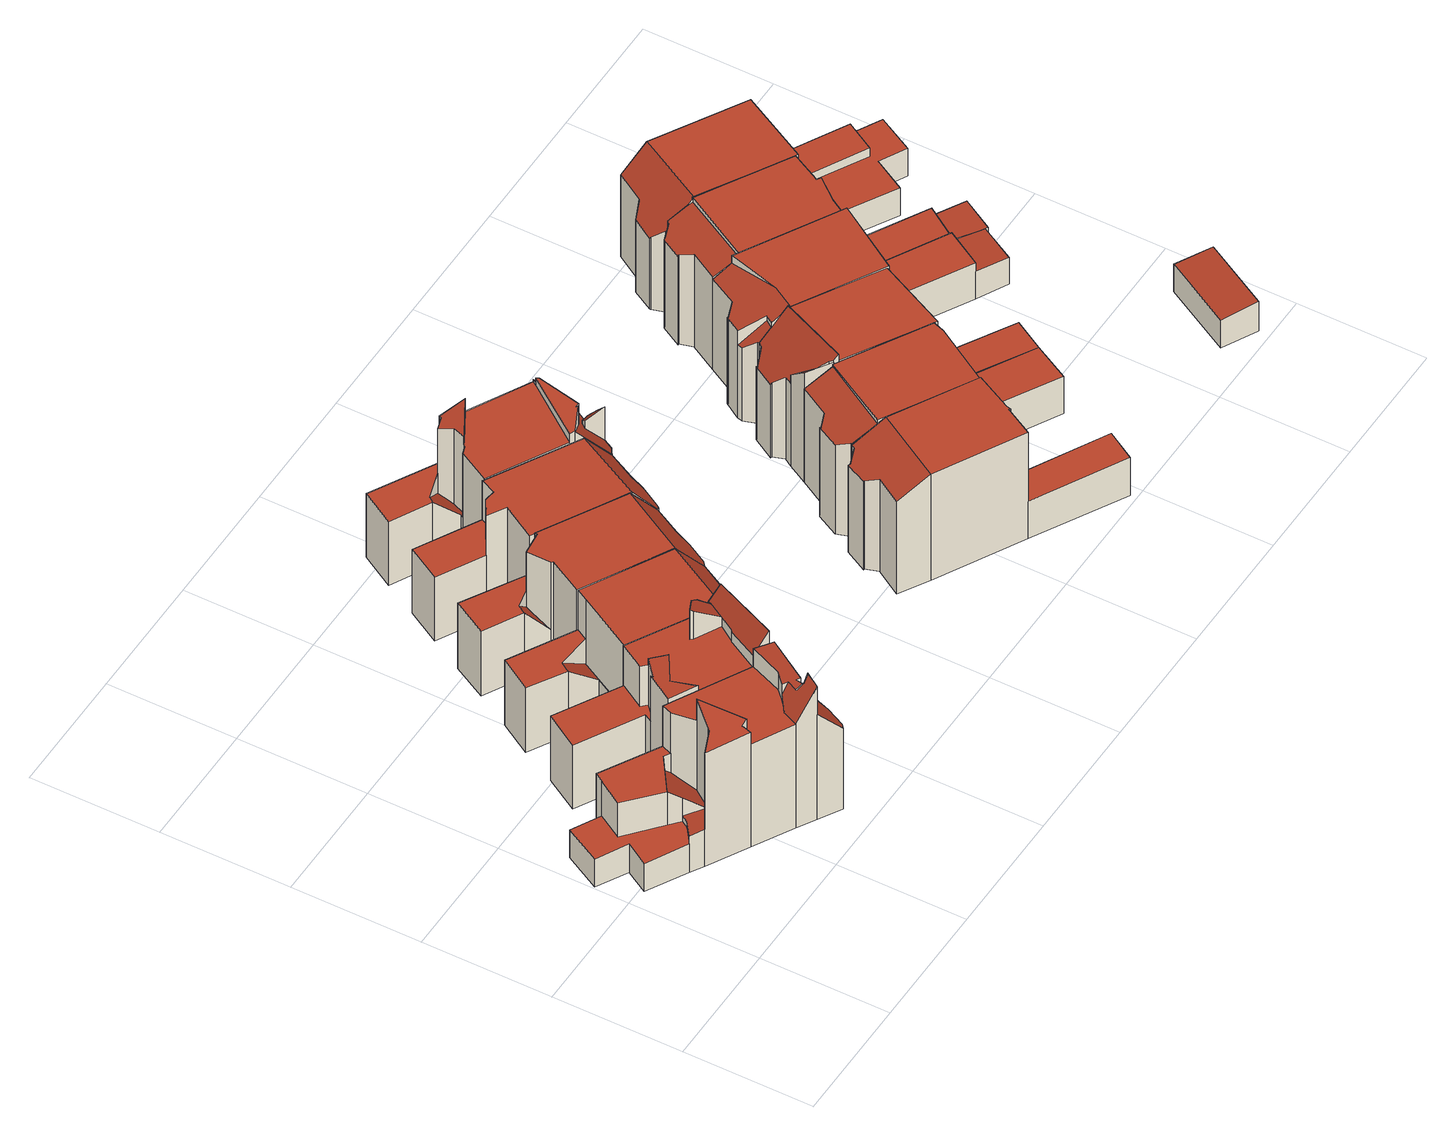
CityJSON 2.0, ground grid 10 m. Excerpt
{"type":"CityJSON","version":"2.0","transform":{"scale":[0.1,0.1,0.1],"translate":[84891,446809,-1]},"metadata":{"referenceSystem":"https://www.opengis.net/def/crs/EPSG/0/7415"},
"CityObjects":{
"building1":{"type":"Building","attributes":{"b3_bag_bag_overlap":0,"b3_bouwlagen":3,"b3_dak_type":"slanted","b3_h_dak_50p":8.09,"b3_h_dak_70p":9.48,"b3_h_dak_max":11.37,"b3_h_dak_min":2.23,"b3_h_maaiveld":-0.314,"b3_kas_warenhuis":false,"b3_mutatie_ahn3_ahn4":false,"b3_opp_buitenmuur":223.45,"b3_opp_dak_plat":62.69,"b3_opp_dak_schuin":50.16,"b3_opp_grond":100.65,"b3_opp_scheidingsmuur":204.74,"b3_reconstructie_onvolledig":false,"b3_rmse_lod12":3.85,"b3_rmse_lod13":1.73,"b3_rmse_lod22":0.357,"b3_val3dity_lod12":"[]","b3_val3dity_lod13":"[]","b3_val3dity_lod22":"[]","b3_volume_lod12":985.11,"b3_volume_lod13":850.58,"b3_volume_lod22":753.35,"geconstateerd":false,"oorspronkelijkbouwjaar":1921,"status":"Pand in gebruik"},"children":["building1-1"]},
"building1-1":{"type":"BuildingPart","parents":["building1"],"geometry":[{"type":"Solid","lod":"2.2","boundaries":[[[[0,1,2,3,4,5,6,7,8,9,10,11,12,13,14,15,16,17,18,19,20,21]],[[22,23,24,25]],[[26,14,13,27]],[[28,8,7,29]],[[30,31,23,22]],[[31,12,11,32]],[[32,11,10,33]],[[34,19,18,35]],[[36,20,19,34]],[[37,9,8,28]],[[33,10,9,37]],[[38,39,40,41]],[[42,1,0,43]],[[44,2,1,42]],[[45,46,47,48]],[[43,0,21,49]],[[49,21,20,36]],[[50,51,6,5,52,53]],[[54,29,7,6,51]],[[55,56,57,58]],[[59,3,2,44]],[[60,61,56,62]],[[63,64,62,55]],[[65,66,29,54]],[[61,60,67]],[[68,69,70,71]],[[72,73,66,65]],[[25,24,73,72,74]],[[71,70,51,50]],[[53,52,39,38]],[[74,72,75]],[[76,58,57,69,68]],[[52,5,4,77]],[[78,16,15,64,63]],[[77,4,3,59,79]],[[80,81,82]],[[83,84,85]],[[79,59,46,45,86]],[[84,87,88]],[[89,90,91,92]],[[48,47,90,89]],[[93,17,16,78]],[[94,35,18,17,93,95]],[[27,13,12,31,30]],[[95,93,96,97]],[[97,96,87,84,83]],[[41,40,58,76]],[[62,56,55]],[[64,15,14,26]],[[86,45,81,80]],[[92,91,35,94]],[[73,24,23,31,32,33,37,28,29,66]],[[69,75,72,65,54,51,70]],[[41,76,68,71,50,53,38]],[[86,80,82,85,84,88,77,79]],[[56,61,67,25,74,75,69,57]],[[55,58,40,39,52,77,88,87,96,93,78,63]],[[64,26,27,30,22,25,67,60,62]],[[92,94,95,97,83,85,82,81,45,48,89]],[[35,91,90,47,46,59,44,42,43,49,36,34]]]],"semantics":{"surfaces":[{"type":"GroundSurface"},{"type":"WallSurface","on_footprint_edge":false},{"type":"WallSurface","on_footprint_edge":true},{"type":"RoofSurface"}],"values":[[0,1,2,2,1,2,2,2,2,2,2,1,2,2,1,2,2,2,2,1,2,1,1,1,1,1,1,1,1,1,1,1,2,2,2,1,1,1,1,1,1,2,2,2,1,1,1,1,2,1,1,3,3,3,3,3,3,3,3,3]]}}]},
"building2":{"type":"Building","attributes":{"b3_bag_bag_overlap":0,"b3_bouwlagen":3,"b3_dak_type":"slanted","b3_h_dak_50p":9.45,"b3_h_dak_70p":9.59,"b3_h_dak_max":11.57,"b3_h_dak_min":4.07,"b3_h_maaiveld":-0.316,"b3_kas_warenhuis":false,"b3_mutatie_ahn3_ahn4":false,"b3_opp_buitenmuur":210.62,"b3_opp_dak_plat":51.93,"b3_opp_dak_schuin":41.43,"b3_opp_grond":76.34,"b3_opp_scheidingsmuur":185.23,"b3_reconstructie_onvolledig":false,"b3_rmse_lod12":2.11,"b3_rmse_lod13":1.03,"b3_rmse_lod22":0.298,"b3_val3dity_lod12":"[]","b3_val3dity_lod13":"[]","b3_val3dity_lod22":"[]","b3_volume_lod12":753.3,"b3_volume_lod13":700.38,"b3_volume_lod22":681.1,"geconstateerd":false,"oorspronkelijkbouwjaar":1921,"status":"Pand in gebruik"},"children":["building2-1"]},
"building2-1":{"type":"BuildingPart","parents":["building2"],"geometry":[{"type":"Solid","lod":"2.2","boundaries":[[[[98,99,100,101,19,102,17,103,16,104,105,106,107,108,109,110,111,112]],[[113,107,106,114]],[[114,106,105,115]],[[116,108,107,113]],[[117,118,17,102,119,120]],[[121,122,118,117]],[[123,124,104,16,125]],[[126,19,101,127]],[[119,102,19,126]],[[128,103,17,118]],[[127,101,100,129]],[[130,98,112,131]],[[129,100,99,132]],[[131,112,111,133]],[[134,135,122,121]],[[115,105,104,124]],[[136,109,108,116]],[[137,138,139,140,141]],[[125,16,103,128,142]],[[143,144,145,146]],[[142,128,144,143]],[[147,148,149,150]],[[151,152,148,147]],[[153,154,155,156]],[[150,149,135,134]],[[156,155,157,158]],[[158,157,152,151]],[[141,140,124,123]],[[146,145,138,137]],[[159,160,139,138]],[[161,136,160,159]],[[162,110,109,136,161]],[[163,133,111,110,162,164]],[[164,162,154,153]],[[120,119,133,163]],[[132,99,98,130]],[[158,151,147,150,153,156]],[[146,137,141,123,125,142,143]],[[160,136,116,113,114,115,124,140,139]],[[154,162,161,159,138,145,144,128,118,122,135,149,148,152,157,155]],[[120,163,164,153,150,134,121,117]],[[132,130,131,133,119,126,127,129]]]],"semantics":{"surfaces":[{"type":"GroundSurface"},{"type":"WallSurface","on_footprint_edge":true},{"type":"WallSurface","on_footprint_edge":false},{"type":"RoofSurface"}],"values":[[0,1,1,1,1,2,1,1,1,1,1,1,1,1,2,1,1,2,1,2,2,2,2,2,2,2,2,2,2,2,2,1,1,2,2,1,3,3,3,3,3,3]]}}]},
"building3":{"type":"Building","attributes":{"b3_bag_bag_overlap":0,"b3_bouwlagen":3,"b3_dak_type":"slanted","b3_h_dak_50p":9.48,"b3_h_dak_70p":9.52,"b3_h_dak_max":10.56,"b3_h_dak_min":2.93,"b3_h_maaiveld":-0.28,"b3_kas_warenhuis":false,"b3_mutatie_ahn3_ahn4":false,"b3_opp_buitenmuur":173.51,"b3_opp_dak_plat":58.2,"b3_opp_dak_schuin":33,"b3_opp_grond":76.26,"b3_opp_scheidingsmuur":184.09,"b3_reconstructie_onvolledig":false,"b3_rmse_lod12":1.98,"b3_rmse_lod13":0.707,"b3_rmse_lod22":0.22,"b3_val3dity_lod12":"[]","b3_val3dity_lod13":"[]","b3_val3dity_lod22":"[]","b3_volume_lod12":747.38,"b3_volume_lod13":683.74,"b3_volume_lod22":654.14,"geconstateerd":false,"oorspronkelijkbouwjaar":1921,"status":"Pand in gebruik"},"children":["building3-1"]},
"building3-1":{"type":"BuildingPart","parents":["building3"],"geometry":[{"type":"Solid","lod":"2.2","boundaries":[[[[165,166,167,168,169,170,112,171,172,108,173,174,175,176,177,178]],[[179,173,108,180]],[[180,108,172,181]],[[182,181,172,171,183]],[[184,168,167,185]],[[183,171,112,131]],[[186,187,188]],[[189,170,169,190]],[[131,112,170,189]],[[190,169,168,184]],[[185,167,166,191]],[[192,178,177,193]],[[194,165,178,192,195]],[[196,175,174,197]],[[193,177,176,198]],[[197,174,173,179]],[[198,176,175,196]],[[191,166,165,194]],[[195,192,187,199]],[[199,187,186,181,182]],[[181,186,188,197,179,180]],[[191,194,183,131,189,190,184,185]],[[187,192,193,198,196,197,188]],[[199,182,183,194,195]]]],"semantics":{"surfaces":[{"type":"GroundSurface"},{"type":"WallSurface","on_footprint_edge":true},{"type":"WallSurface","on_footprint_edge":false},{"type":"RoofSurface"}],"values":[[0,1,1,1,1,1,2,1,1,1,1,1,1,1,1,1,1,1,2,2,3,3,3,3]]}}]},
"building4":{"type":"Building","attributes":{"b3_bag_bag_overlap":0,"b3_bouwlagen":3,"b3_dak_type":"slanted","b3_h_dak_50p":9.5,"b3_h_dak_70p":9.55,"b3_h_dak_max":11.13,"b3_h_dak_min":3.29,"b3_h_maaiveld":-0.282,"b3_kas_warenhuis":false,"b3_mutatie_ahn3_ahn4":false,"b3_opp_buitenmuur":175.68,"b3_opp_dak_plat":59.56,"b3_opp_dak_schuin":26.4,"b3_opp_grond":76.16,"b3_opp_scheidingsmuur":184.62,"b3_reconstructie_onvolledig":false,"b3_rmse_lod12":2.11,"b3_rmse_lod13":0.867,"b3_rmse_lod22":0.261,"b3_val3dity_lod12":"[]","b3_val3dity_lod13":"[]","b3_val3dity_lod22":"[]","b3_volume_lod12":750.11,"b3_volume_lod13":695.76,"b3_volume_lod22":669.33,"geconstateerd":false,"oorspronkelijkbouwjaar":1921,"status":"Pand in gebruik"},"children":["building4-1"]},
"building4-1":{"type":"BuildingPart","parents":["building4"],"geometry":[{"type":"Solid","lod":"2.2","boundaries":[[[[200,201,202,203,204,205,206,207,208,209,210,211,166,212,177,213]],[[214,205,204,215]],[[216,206,205,214,217]],[[218,207,206,216]],[[219,220,221,222]],[[223,202,201,224]],[[215,204,203,225]],[[225,203,202,223]],[[226,227,200,213,228]],[[228,213,177,229]],[[230,211,210,231]],[[229,177,212,232]],[[191,166,211,230]],[[232,212,166,191]],[[231,210,209,233]],[[233,209,208,234]],[[234,208,207,218]],[[217,214,220,219]],[[222,221,235,227,226]],[[224,201,200,227]],[[235,221,236]],[[234,218,216,232,191,230,231,233]],[[222,226,228,229,232,216,217,219]],[[235,236,224,227]],[[236,221,220,214,215,225,223,224]]]],"semantics":{"surfaces":[{"type":"GroundSurface"},{"type":"WallSurface","on_footprint_edge":true},{"type":"WallSurface","on_footprint_edge":false},{"type":"RoofSurface"}],"values":[[0,1,1,1,2,1,1,1,1,1,1,1,1,1,1,1,1,2,2,1,2,3,3,3,3]]}}]},
"building5":{"type":"Building","attributes":{"b3_bag_bag_overlap":0,"b3_bouwlagen":3,"b3_dak_type":"slanted","b3_h_dak_50p":9.44,"b3_h_dak_70p":9.48,"b3_h_dak_max":10.56,"b3_h_dak_min":3.2,"b3_h_maaiveld":-0.277,"b3_kas_warenhuis":false,"b3_mutatie_ahn3_ahn4":false,"b3_opp_buitenmuur":176.62,"b3_opp_dak_plat":62.31,"b3_opp_dak_schuin":22.07,"b3_opp_grond":76.29,"b3_opp_scheidingsmuur":184.26,"b3_reconstructie_onvolledig":false,"b3_rmse_lod12":1.98,"b3_rmse_lod13":0.77,"b3_rmse_lod22":0.355,"b3_val3dity_lod12":"[]","b3_val3dity_lod13":"[]","b3_val3dity_lod22":"[]","b3_volume_lod12":744.05,"b3_volume_lod13":689.92,"b3_volume_lod22":668.41,"geconstateerd":false,"oorspronkelijkbouwjaar":1921,"status":"Pand in gebruik"},"children":["building5-1"]},
"building5-1":{"type":"BuildingPart","parents":["building5"],"geometry":[{"type":"Solid","lod":"2.2","boundaries":[[[[237,238,239,240,241,242,243,244,245,207,246,204,247,248,249]],[[250,245,244,251]],[[252,249,248,253]],[[254,247,204,255]],[[255,204,246,256]],[[257,242,241,258]],[[258,241,240,259]],[[260,207,245,250]],[[261,243,242,257]],[[251,244,243,261]],[[262,263,253,264]],[[265,239,238,266,267]],[[267,266,268,269]],[[270,237,249,252]],[[256,246,207,260]],[[259,240,239,265]],[[264,253,248,247,254]],[[269,268,263,262]],[[266,238,237,270]],[[256,260,250,251,261,257,258,259]],[[269,262,264,254,255,256,259,265,267]],[[266,270,252,253,263,268]]]],"semantics":{"surfaces":[{"type":"GroundSurface"},{"type":"WallSurface","on_footprint_edge":true},{"type":"WallSurface","on_footprint_edge":false},{"type":"RoofSurface"}],"values":[[0,1,1,1,1,1,1,1,1,1,2,1,2,1,1,1,1,2,1,3,3,3]]}}]},
"building6":{"type":"Building","attributes":{"b3_bag_bag_overlap":0,"b3_bouwlagen":3,"b3_dak_type":"slanted","b3_h_dak_50p":9.52,"b3_h_dak_70p":9.6,"b3_h_dak_max":11.3,"b3_h_dak_min":3.19,"b3_h_maaiveld":-0.277,"b3_kas_warenhuis":false,"b3_mutatie_ahn3_ahn4":false,"b3_opp_buitenmuur":204.85,"b3_opp_dak_plat":51.64,"b3_opp_dak_schuin":35.78,"b3_opp_grond":76.64,"b3_opp_scheidingsmuur":184.78,"b3_reconstructie_onvolledig":false,"b3_rmse_lod12":2.3,"b3_rmse_lod13":0.978,"b3_rmse_lod22":0.308,"b3_val3dity_lod12":"[]","b3_val3dity_lod13":"[]","b3_val3dity_lod22":"[]","b3_volume_lod12":758.89,"b3_volume_lod13":715.84,"b3_volume_lod22":669.66,"geconstateerd":false,"oorspronkelijkbouwjaar":1921,"status":"Pand in gebruik"},"children":["building6-1"]},
"building6-1":{"type":"BuildingPart","parents":["building6"],"geometry":[{"type":"Solid","lod":"2.2","boundaries":[[[[271,272,273,274,275,276,241,277,278,239,279,280,281,282,283,284,285,286,287]],[[288,281,280,289]],[[289,280,279,290]],[[291,273,272,292,293]],[[293,292,294,295]],[[296,297,298,299]],[[300,301,302,303,304]],[[305,276,275,306]],[[307,241,276,305]],[[308,309,310,311]],[[306,275,274,310]],[[295,294,309,308]],[[312,313,314,315]],[[316,317,315,318]],[[319,320,290,321]],[[321,290,279,239,322]],[[323,282,281,288]],[[324,325,320,319]],[[303,302,325,324]],[[304,303,326,327]],[[297,277,241,307]],[[328,329,278,277,297,296]],[[322,239,278,329]],[[327,326,330,331]],[[331,330,285,284,332,333]],[[313,286,285,330]],[[334,335,317,316]],[[336,271,287,337]],[[337,287,286,313,312]],[[338,339,340]],[[341,283,282,323]],[[342,339,338,301,300]],[[343,344,339,342]],[[332,284,283,341]],[[333,332,344,343]],[[318,315,314,329,328]],[[345,346,335,334]],[[299,298,346,345]],[[292,272,271,336]],[[311,310,274,273,291]],[[301,338,340,288,289,290,320,325,302]],[[344,332,341,323,288,340,339]],[[333,343,342,300,304,327,331]],[[329,314,313,330,326,303,324,319,321,322]],[[299,345,334,316,318,328,296]],[[292,336,337,312,315,317,335,346,298,297,307,305,306,310,309,294]],[[311,291,293,295,308]]]],"semantics":{"surfaces":[{"type":"GroundSurface"},{"type":"WallSurface","on_footprint_edge":true},{"type":"WallSurface","on_footprint_edge":false},{"type":"RoofSurface"}],"values":[[0,1,1,1,2,2,2,1,1,2,1,2,2,2,2,1,1,2,2,2,1,1,1,2,1,1,2,1,1,2,1,2,2,1,2,2,2,2,1,1,3,3,3,3,3,3,3]]}}]},
"building7":{"type":"Building","attributes":{"b3_bag_bag_overlap":0,"b3_bouwlagen":3,"b3_dak_type":"slanted","b3_h_dak_50p":9.67,"b3_h_dak_70p":9.71,"b3_h_dak_max":9.92,"b3_h_dak_min":1.93,"b3_h_maaiveld":-0.252,"b3_kas_warenhuis":false,"b3_mutatie_ahn3_ahn4":false,"b3_opp_buitenmuur":143.34,"b3_opp_dak_plat":67.77,"b3_opp_dak_schuin":19.59,"b3_opp_grond":85.17,"b3_opp_scheidingsmuur":225.74,"b3_reconstructie_onvolledig":false,"b3_rmse_lod12":3.31,"b3_rmse_lod13":0.497,"b3_rmse_lod22":0.204,"b3_val3dity_lod12":"[]","b3_val3dity_lod13":"[]","b3_val3dity_lod22":"[]","b3_volume_lod12":848.33,"b3_volume_lod13":700.14,"b3_volume_lod22":686.01,"geconstateerd":false,"oorspronkelijkbouwjaar":1921,"status":"Pand in gebruik"},"children":["building7-1"]},
"building7-1":{"type":"BuildingPart","parents":["building7"],"geometry":[{"type":"Solid","lod":"2.2","boundaries":[[[[347,348,349,350,351,352,353,354,355,356,357,358,359,360,361,362]],[[363,351,350,364]],[[365,352,351,363]],[[366,357,356,367]],[[368,358,357,366]],[[369,359,358,368]],[[367,356,355,370]],[[371,353,352,365]],[[364,350,349,372]],[[370,355,354,373]],[[373,354,353,371,374]],[[374,371,375,376]],[[377,361,360,378]],[[379,347,362,380]],[[380,362,361,377]],[[378,360,359,369]],[[381,382,383,384]],[[372,349,348,383]],[[384,383,348,347,379]],[[376,375,385,386]],[[386,385,382,381]],[[378,369,368,366,367,370,373,379,380,377]],[[386,381,384,379,373,374,376]],[[382,385,375,371,365,363,364,372,383]]]],"semantics":{"surfaces":[{"type":"GroundSurface"},{"type":"WallSurface","on_footprint_edge":true},{"type":"WallSurface","on_footprint_edge":false},{"type":"RoofSurface"}],"values":[[0,1,1,1,1,1,1,1,1,1,1,2,1,1,1,1,2,1,1,2,2,3,3,3]]}}]},
"building8":{"type":"Building","attributes":{"b3_bag_bag_overlap":0,"b3_bouwlagen":3,"b3_dak_type":"slanted","b3_h_dak_50p":9.66,"b3_h_dak_70p":9.69,"b3_h_dak_max":9.99,"b3_h_dak_min":3.12,"b3_h_maaiveld":-0.276,"b3_kas_warenhuis":false,"b3_mutatie_ahn3_ahn4":false,"b3_opp_buitenmuur":143.33,"b3_opp_dak_plat":75.47,"b3_opp_dak_schuin":15.9,"b3_opp_grond":90,"b3_opp_scheidingsmuur":225.88,"b3_reconstructie_onvolledig":false,"b3_rmse_lod12":3.52,"b3_rmse_lod13":0.445,"b3_rmse_lod22":0.192,"b3_val3dity_lod12":"[]","b3_val3dity_lod13":"[]","b3_val3dity_lod22":"[]","b3_volume_lod12":896.91,"b3_volume_lod13":715.71,"b3_volume_lod22":702.62,"geconstateerd":false,"oorspronkelijkbouwjaar":1921,"status":"Pand in gebruik"},"children":["building8-1"]},
"building8-1":{"type":"BuildingPart","parents":["building8"],"geometry":[{"type":"Solid","lod":"2.2","boundaries":[[[[387,388,362,389,390,391,392,393,394,395,396,397,398,399,349]],[[400,391,390,401]],[[402,403,388,387,404,405]],[[405,404,406,407]],[[408,409,403,402]],[[410,399,398,411]],[[412,349,399,410]],[[411,398,397,413]],[[409,395,394,414]],[[401,390,389,415]],[[416,392,391,400]],[[414,394,393,417]],[[417,393,392,416]],[[415,389,362,418]],[[418,362,388,403]],[[404,387,349,412]],[[407,406,419,420]],[[420,419,396,395,409,408]],[[413,397,396,419]],[[418,403,409,414,417,416,400,401,415]],[[420,408,402,405,407]],[[413,419,406,404,412,410,411]]]],"semantics":{"surfaces":[{"type":"GroundSurface"},{"type":"WallSurface","on_footprint_edge":true},{"type":"WallSurface","on_footprint_edge":false},{"type":"RoofSurface"}],"values":[[0,1,1,2,2,1,1,1,1,1,1,1,1,1,1,1,2,1,1,3,3,3]]}}]},
"building9":{"type":"Building","attributes":{"b3_bag_bag_overlap":0,"b3_bouwlagen":3,"b3_dak_type":"slanted","b3_h_dak_50p":9.65,"b3_h_dak_70p":9.68,"b3_h_dak_max":10,"b3_h_dak_min":3.21,"b3_h_maaiveld":-0.27,"b3_kas_warenhuis":false,"b3_mutatie_ahn3_ahn4":false,"b3_opp_buitenmuur":144.4,"b3_opp_dak_plat":78.86,"b3_opp_dak_schuin":24.66,"b3_opp_grond":85.84,"b3_opp_scheidingsmuur":224.39,"b3_reconstructie_onvolledig":false,"b3_rmse_lod12":3.22,"b3_rmse_lod13":0.481,"b3_rmse_lod22":0.187,"b3_val3dity_lod12":"[]","b3_val3dity_lod13":"[]","b3_val3dity_lod22":"[]","b3_volume_lod12":855.06,"b3_volume_lod13":705.43,"b3_volume_lod22":686.83,"geconstateerd":false,"oorspronkelijkbouwjaar":1921,"status":"Pand in gebruik"},"children":["building9-1"]},
"building9-1":{"type":"BuildingPart","parents":["building9"],"geometry":[{"type":"Solid","lod":"2.2","boundaries":[[[[421,422,423,394,424,425,426,427,428,429,430,431,432,433,434,435,436,397]],[[437,427,426,438]],[[439,440,441,442]],[[438,426,425,443]],[[444,434,433,445]],[[446,431,430,447]],[[448,429,428,449]],[[447,430,429,448]],[[449,428,427,437]],[[443,425,424,450]],[[451,452,453]],[[450,454,453]],[[454,450,424,394,455]],[[413,397,436,456]],[[456,436,435,457]],[[458,421,397,413]],[[457,435,434,444]],[[459,445,433,432,441]],[[455,394,423,460]],[[452,451,460,461]],[[461,460,423,422,440,439]],[[440,422,421,458,462]],[[442,441,432,431,446]],[[462,458,445,459]],[[460,451,453,454,455]],[[445,458,413,456,457,444]],[[442,446,447,448,449,437,438,443,450,453,452,461,439]],[[462,459,441,440]]]],"semantics":{"surfaces":[{"type":"GroundSurface"},{"type":"WallSurface","on_footprint_edge":true},{"type":"WallSurface","on_footprint_edge":false},{"type":"RoofSurface"}],"values":[[0,1,2,1,1,1,1,1,1,1,2,2,1,1,1,1,1,1,1,2,1,1,1,2,3,3,3,3]]}}]},
"building10":{"type":"Building","attributes":{"b3_bag_bag_overlap":0,"b3_bouwlagen":3,"b3_dak_type":"slanted","b3_h_dak_50p":9.52,"b3_h_dak_70p":9.69,"b3_h_dak_max":10,"b3_h_dak_min":2.08,"b3_h_maaiveld":-0.222,"b3_kas_warenhuis":false,"b3_mutatie_ahn3_ahn4":false,"b3_opp_buitenmuur":154.29,"b3_opp_dak_plat":92.9,"b3_opp_dak_schuin":17.83,"b3_opp_grond":99.09,"b3_opp_scheidingsmuur":229.42,"b3_reconstructie_onvolledig":false,"b3_rmse_lod12":4.09,"b3_rmse_lod13":0.549,"b3_rmse_lod22":0.189,"b3_val3dity_lod12":"[]","b3_val3dity_lod13":"[]","b3_val3dity_lod22":"[]","b3_volume_lod12":982.83,"b3_volume_lod13":747.81,"b3_volume_lod22":725.86,"geconstateerd":false,"oorspronkelijkbouwjaar":1921,"status":"Pand in gebruik"},"children":["building10-1"]},
"building10-1":{"type":"BuildingPart","parents":["building10"],"geometry":[{"type":"Solid","lod":"2.2","boundaries":[[[[463,464,465,466,467,468,469,470,471,472,473,474,475,476,477,478,479,480,481]],[[446,480,479,482]],[[483,481,480,446]],[[484,468,467,485]],[[486,466,465,487]],[[487,465,464,488,489]],[[489,488,490,491]],[[485,467,466,486]],[[488,464,463,492]],[[491,490,482,493]],[[494,469,468,484]],[[492,463,481,483]],[[495,477,476,496]],[[497,478,477,495,498]],[[499,474,473,500]],[[501,499,502,503]],[[504,475,474,499,501]],[[500,473,472,505]],[[496,476,475,504]],[[506,494,507]],[[505,472,471,502]],[[503,502,471,470,508]],[[493,482,479,478,497]],[[509,508,470,469,494,506]],[[498,495,508,509]],[[483,446,482,490,488,492]],[[505,502,499,500]],[[493,497,507,494,484,485,486,487,489,491]],[[508,495,496,504,501,503]],[[498,509,506,507,497]]]],"semantics":{"surfaces":[{"type":"GroundSurface"},{"type":"WallSurface","on_footprint_edge":true},{"type":"WallSurface","on_footprint_edge":false},{"type":"RoofSurface"}],"values":[[0,1,1,1,1,1,2,1,1,2,1,1,1,1,1,2,1,1,1,2,1,1,1,1,2,3,3,3,3,3]]}}]},
"building11":{"type":"Building","attributes":{"b3_bag_bag_overlap":0,"b3_bouwlagen":3,"b3_dak_type":"slanted","b3_h_dak_50p":9.63,"b3_h_dak_70p":9.65,"b3_h_dak_max":9.89,"b3_h_dak_min":2.08,"b3_h_maaiveld":-0.216,"b3_kas_warenhuis":false,"b3_mutatie_ahn3_ahn4":false,"b3_opp_buitenmuur":155.1,"b3_opp_dak_plat":80.16,"b3_opp_dak_schuin":15.11,"b3_opp_grond":94.09,"b3_opp_scheidingsmuur":229.1,"b3_reconstructie_onvolledig":false,"b3_rmse_lod12":3.88,"b3_rmse_lod13":0.535,"b3_rmse_lod22":0.223,"b3_val3dity_lod12":"[]","b3_val3dity_lod13":"[]","b3_val3dity_lod22":"[]","b3_volume_lod12":928.81,"b3_volume_lod13":718.91,"b3_volume_lod22":700.15,"geconstateerd":false,"oorspronkelijkbouwjaar":1921,"status":"Pand in gebruik"},"children":["building11-1"]},
"building11-1":{"type":"BuildingPart","parents":["building11"],"geometry":[{"type":"Solid","lod":"2.2","boundaries":[[[[510,511,512,513,514,515,516,517,518,519,520,521,522,523,524,525,468,526]],[[527,511,510,528]],[[529,515,514,530]],[[531,516,515,529]],[[528,510,526,532]],[[533,518,517,534]],[[535,513,512,536]],[[530,514,513,535]],[[536,512,511,527]],[[537,531,538,539]],[[540,468,525,538]],[[532,526,468,540]],[[541,523,522,542]],[[543,541,544,545]],[[545,544,520,519,546]],[[542,522,521,547]],[[539,538,525,524,548,549]],[[549,548,550,551]],[[551,550,552,553]],[[554,534,517,516,531,537]],[[555,556,534,554]],[[546,519,518,533]],[[553,552,556,555]],[[548,524,523,541,543]],[[547,521,520,544]],[[532,540,538,531,529,530,535,536,527,528]],[[553,555,554,537,539,549,551]],[[548,543,545,546,533,534,556,552,550]],[[547,544,541,542]]]],"semantics":{"surfaces":[{"type":"GroundSurface"},{"type":"WallSurface","on_footprint_edge":true},{"type":"WallSurface","on_footprint_edge":false},{"type":"RoofSurface"}],"values":[[0,1,1,1,1,1,1,1,1,2,1,1,1,2,1,1,1,2,2,1,2,1,2,1,1,3,3,3,3]]}}]},
"building12":{"type":"Building","attributes":{"b3_bag_bag_overlap":0,"b3_dak_type":"horizontal","b3_h_dak_50p":2.47,"b3_h_dak_70p":2.49,"b3_h_dak_max":2.84,"b3_h_dak_min":2.39,"b3_h_maaiveld":-0.152,"b3_kas_warenhuis":false,"b3_mutatie_ahn3_ahn4":false,"b3_opp_buitenmuur":39.67,"b3_opp_dak_plat":18.01,"b3_opp_dak_schuin":0,"b3_opp_grond":18,"b3_opp_scheidingsmuur":7.86,"b3_reconstructie_onvolledig":false,"b3_rmse_lod12":0.0509,"b3_rmse_lod13":0.0509,"b3_rmse_lod22":0.038,"b3_val3dity_lod12":"[]","b3_val3dity_lod13":"[]","b3_val3dity_lod22":"[]","b3_volume_lod12":47.56,"b3_volume_lod13":47.56,"b3_volume_lod22":47.56,"geconstateerd":false,"oorspronkelijkbouwjaar":2005,"status":"Pand in gebruik"},"children":["building12-1"]},
"building12-1":{"type":"BuildingPart","parents":["building12"],"geometry":[{"type":"Solid","lod":"2.2","boundaries":[[[[557,558,559,560]],[[561,559,558,562]],[[563,560,559,561]],[[564,557,560,563]],[[562,558,557,564]],[[562,564,563,561]]]],"semantics":{"surfaces":[{"type":"GroundSurface"},{"type":"WallSurface","on_footprint_edge":true},{"type":"RoofSurface"}],"values":[[0,1,1,1,1,2]]}}]},
"building13":{"type":"Building","attributes":{"b3_bag_bag_overlap":0,"b3_bouwlagen":3,"b3_dak_type":"slanted","b3_h_dak_50p":9.17,"b3_h_dak_70p":9.62,"b3_h_dak_max":9.89,"b3_h_dak_min":1.69,"b3_h_maaiveld":-0.214,"b3_kas_warenhuis":false,"b3_mutatie_ahn3_ahn4":false,"b3_opp_buitenmuur":147.57,"b3_opp_dak_plat":101.79,"b3_opp_dak_schuin":21.16,"b3_opp_grond":116.1,"b3_opp_scheidingsmuur":225.28,"b3_reconstructie_onvolledig":false,"b3_rmse_lod12":4.33,"b3_rmse_lod13":0.778,"b3_rmse_lod22":0.348,"b3_val3dity_lod12":"[]","b3_val3dity_lod13":"[]","b3_val3dity_lod22":"[]","b3_volume_lod12":1142.11,"b3_volume_lod13":814.68,"b3_volume_lod22":776.1,"geconstateerd":false,"oorspronkelijkbouwjaar":1921,"status":"Pand in gebruik"},"children":["building13-1"]},
"building13-1":{"type":"BuildingPart","parents":["building13"],"geometry":[{"type":"Solid","lod":"2.2","boundaries":[[[[565,566,567,568,569,570,571,572,573,515,574,575,576,577,578,579,580,581]],[[582,572,571,583,584]],[[585,573,572,582,586]],[[587,579,578,588]],[[589,576,575,590]],[[588,578,577,591]],[[591,577,576,589]],[[592,580,579,587]],[[590,575,574,593]],[[593,574,515,594]],[[594,515,573,585]],[[595,568,567,596]],[[597,569,568,595]],[[598,570,569,597]],[[596,567,566,599]],[[600,601,599,602]],[[583,571,570,598]],[[603,604,581,580,592]],[[605,606,565,581,604]],[[602,599,566,565,606]],[[586,582,604,603]],[[607,608,601,600]],[[584,583,608,607,609]],[[610,611,606,605]],[[609,607,611,610]],[[585,592,587,588,591,589,590,593,594]],[[586,603,592,585]],[[608,583,598,597,595,596,599,601]],[[611,607,600,602,606]],[[609,610,605,604,582,584]]]],"semantics":{"surfaces":[{"type":"GroundSurface"},{"type":"WallSurface","on_footprint_edge":true},{"type":"WallSurface","on_footprint_edge":false},{"type":"RoofSurface"}],"values":[[0,1,1,1,1,1,1,1,1,1,1,1,1,1,1,2,1,1,1,1,2,2,2,2,2,3,3,3,3,3]]}}]}
},
"vertices":[
[156,28,7],[148,23,7],[147,22,7],[130,32,7],[116,40,7],[86,57,7],[55,74,7],[45,80,7],[15,97,7],[25,114,7],[2,127,7],[17,155,7],[38,143,7],[39,143,7],[43,150,7],[87,125,7],[91,123,7],[147,91,7],[161,83,7],[176,75,7],[165,54,7],[165,44,7],[27,124,66],[27,124,34],[52,101,35],[52,101,66],[43,150,66],[39,143,66],[15,97,33],[45,80,34],[38,143,66],[38,143,34],[17,155,33],[2,127,33],[176,75,76],[161,83,96],[165,54,79],[25,114,34],[87,64,117],[87,64,104],[93,64,104],[93,64,118],[148,23,83],[156,28,76],[147,22,83],[135,42,121],[135,42,104],[137,45,104],[137,45,121],[165,44,74],[55,74,114],[55,74,42],[86,57,104],[86,57,115],[45,80,41],[84,117,104],[84,117,48],[87,99,38],[87,99,104],[130,32,106],[79,120,66],[79,120,53],[84,117,66],[87,125,104],[87,125,66],[57,89,40],[57,89,35],[53,102,66],[73,82,118],[73,82,42],[71,80,43],[71,80,118],[60,94,40],[60,94,35],[60,94,57],[73,83,42],[87,99,124],[116,40,105],[91,123,104],[130,32,132],[132,43,129],[132,43,121],[129,48,122],[129,58,122],[129,58,113],[133,56,122],[135,42,136],[129,58,105],[121,52,105],[138,53,121],[138,53,106],[141,51,102],[141,51,121],[147,91,106],[161,83,121],[147,91,123],[137,66,106],[137,66,122],
[194,107,7],[194,97,7],[185,81,7],[177,76,7],[158,85,7],[111,112,7],[102,143,7],[105,149,7],[57,176,7],[72,202,7],[120,175,7],[121,175,7],[177,143,7],[185,138,7],[205,127,7],[72,202,68],[57,176,67],[105,149,67],[120,175,68],[147,91,116],[147,91,105],[158,85,105],[158,85,133],[160,115,114],[160,115,105],[102,143,110],[102,143,67],[91,123,108],[176,75,78],[177,76,78],[111,112,104],[185,81,71],[194,107,77],[205,127,77],[194,97,71],[185,138,106],[161,116,115],[161,116,105],[121,175,68],[114,152,111],[114,152,105],[114,152,67],[102,141,67],[102,141,110],[111,112,109],[105,130,109],[105,130,104],[124,142,105],[124,142,111],[150,138,131],[150,138,105],[169,128,105],[169,128,114],[148,140,133],[148,140,105],[176,140,114],[176,140,106],[168,146,106],[168,146,122],[162,147,106],[162,147,126],[110,156,105],[110,156,67],[121,175,105],[177,143,106],[185,138,126],[177,143,114],
[215,191,7],[234,179,7],[223,159,7],[223,149,7],[214,133,7],[206,128,7],[186,138,7],[122,174,7],[135,202,7],[114,213,7],[86,229,7],[101,254,7],[149,227,7],[150,227,7],[135,202,46],[120,175,46],[122,174,44],[122,174,104],[186,138,105],[223,149,71],[223,159,78],[145,218,44],[145,218,68],[118,220,68],[206,128,77],[214,133,71],[234,179,78],[150,227,68],[149,227,68],[215,191,106],[150,227,105],[86,229,68],[114,213,67],[101,254,68],[145,218,105],
[163,255,7],[145,265,7],[116,281,7],[130,307,7],[178,280,7],[181,278,7],[244,242,7],[263,232,7],[252,211,7],[252,201,7],[243,185,7],[235,180,7],[215,190,7],[164,254,7],[181,278,68],[178,280,68],[244,242,106],[181,278,105],[263,232,78],[181,276,105],[181,276,68],[163,274,68],[163,274,105],[116,281,68],[145,265,68],[130,307,69],[163,255,105],[163,255,41],[164,254,105],[149,227,106],[235,180,78],[243,185,71],[215,190,106],[252,201,71],[252,211,78],[163,274,53],[149,271,68],
[159,359,7],[206,333,7],[207,332,7],[273,294,7],[292,284,7],[281,263,7],[281,254,7],[272,238,7],[264,232,7],[246,242,7],[193,306,7],[179,314,7],[144,333,7],[264,232,79],[272,238,72],[144,333,67],[179,314,67],[193,306,104],[178,280,104],[246,242,105],[281,263,78],[292,284,77],[273,294,105],[263,232,79],[281,254,72],[192,322,104],[192,322,67],[179,314,104],[207,332,104],[206,333,67],[206,333,104],[201,321,67],[201,321,104],[159,359,67],
[310,316,7],[310,313,7],[311,306,7],[306,298,7],[302,290,7],[293,285,7],[268,298,7],[264,300,7],[220,356,7],[221,358,7],[203,369,7],[173,385,7],[188,411,7],[237,384,7],[254,374,7],[300,349,7],[322,336,7],[203,369,67],[221,358,45],[220,356,45],[311,306,92],[310,313,76],[310,313,84],[299,311,87],[299,311,90],[268,298,114],[268,298,113],[289,308,96],[289,308,114],[231,369,112],[231,369,41],[228,360,40],[228,360,105],[228,360,112],[293,285,78],[302,290,72],[292,284,78],[293,305,98],[293,305,91],[306,298,72],[306,298,103],[300,349,108],[300,349,106],[298,346,106],[298,346,109],[299,344,113],[299,344,106],[298,346,113],[226,358,105],[226,358,41],[220,356,105],[207,332,105],[173,385,67],[227,359,105],[227,359,40],[229,360,105],[229,360,113],[264,300,114],[264,300,106],[254,374,106],[254,374,118],[237,384,67],[237,384,111],[291,309,114],[291,309,94],[310,316,78],[322,336,78],[228,380,48],[228,380,67],[206,373,67],[188,411,67],[228,380,109],[236,382,111],[236,382,67],[288,309,114],[288,309,97],
[388,131,7],[452,96,7],[461,91,7],[444,60,7],[505,27,7],[492,5,7],[424,43,7],[358,79,7],[336,92,7],[348,112,7],[345,122,7],[344,122,7],[353,139,7],[354,138,7],[364,141,7],[366,144,7],[505,27,43],[444,60,43],[492,5,43],[345,122,90],[348,112,94],[344,122,90],[353,139,89],[336,92,94],[424,43,42],[461,91,44],[358,79,107],[424,43,107],[436,65,43],[436,65,107],[364,141,94],[354,138,90],[388,131,108],[366,144,94],[438,68,107],[438,68,43],[452,96,44],[452,96,107],[437,64,43],[437,64,107],
[451,96,7],[383,134,7],[366,145,7],[363,155,7],[372,172,7],[372,171,7],[381,174,7],[394,197,7],[413,186,7],[480,148,7],[550,109,7],[535,81,7],[474,115,7],[372,172,91],[363,155,91],[383,134,108],[383,134,104],[451,96,42],[451,96,107],[477,139,43],[477,139,107],[413,186,107],[413,186,105],[474,115,43],[535,81,42],[461,91,42],[550,109,42],[394,197,95],[366,145,95],[372,171,92],[381,174,95],[366,144,95],[480,148,43],[480,148,107],
[483,147,7],[417,184,7],[414,186,7],[402,212,7],[406,218,7],[403,227,7],[402,227,7],[412,244,7],[412,243,7],[422,246,7],[424,249,7],[443,238,7],[509,201,7],[519,195,7],[503,166,7],[563,132,7],[402,227,76],[403,227,77],[417,184,114],[417,184,108],[443,238,107],[443,238,109],[406,218,84],[519,195,43],[509,201,43],[424,249,85],[422,246,85],[412,243,77],[412,244,76],[402,212,85],[414,190,104],[414,190,107],[410,196,101],[402,212,93],[394,197,110],[563,132,42],[503,166,43],[483,147,43],[509,201,106],[414,186,108],[414,186,110],[483,147,106],
[421,260,8],[422,264,8],[430,277,8],[430,276,8],[440,279,8],[452,301,8],[465,294,8],[542,251,8],[612,212,8],[634,199,8],[619,172,8],[596,184,8],[532,220,8],[519,195,8],[510,200,8],[445,237,8],[432,244,8],[424,249,8],[424,250,8],[432,244,94],[424,250,85],[452,301,93],[440,279,94],[430,276,90],[430,277,89],[422,264,77],[422,264,90],[436,250,95],[436,250,99],[421,260,77],[432,244,99],[465,294,101],[510,200,42],[519,195,42],[445,237,107],[510,200,107],[596,184,34],[619,172,33],[596,184,42],[612,212,35],[612,212,42],[532,220,42],[634,199,33],[465,294,108],[455,254,107],[542,251,42],[542,251,107],
[461,332,8],[460,332,8],[469,348,8],[470,348,8],[480,351,8],[482,353,8],[499,344,8],[567,305,8],[577,300,8],[561,270,8],[625,235,8],[649,222,8],[636,198,8],[611,213,8],[538,253,8],[470,291,8],[464,322,8],[460,332,91],[461,332,92],[482,353,95],[480,351,95],[499,344,103],[464,322,95],[577,300,43],[567,305,43],[470,348,92],[469,348,91],[499,344,107],[470,291,103],[470,291,107],[452,301,95],[611,213,33],[636,198,33],[611,213,41],[625,235,35],[625,235,42],[561,270,43],[649,222,34],[538,253,42],[538,253,107],[544,263,42],[544,263,107],[558,280,43],[558,280,106],[567,305,106],[555,282,107],[555,282,43],
[668,75,8],[694,60,8],[665,8,8],[639,22,8],[665,8,36],[694,60,35],[639,22,34],[668,75,34],
[605,353,8],[664,320,8],[686,308,8],[671,280,8],[651,291,8],[637,266,8],[583,297,8],[569,304,8],[500,343,8],[482,355,8],[479,364,8],[479,365,8],[488,381,8],[498,384,8],[511,406,8],[528,396,8],[597,357,8],[569,304,70],[583,297,34],[583,297,71],[500,343,107],[569,304,106],[511,406,85],[498,384,85],[479,365,75],[479,364,76],[488,381,76],[528,396,107],[482,355,84],[482,353,84],[671,280,34],[686,308,34],[651,291,34],[637,266,34],[664,320,34],[652,298,42],[652,298,34],[664,320,43],[597,357,106],[597,357,70],[605,353,70],[605,353,42],[598,328,41],[598,328,34],[598,328,71],[603,338,70],[603,338,42]
]}
